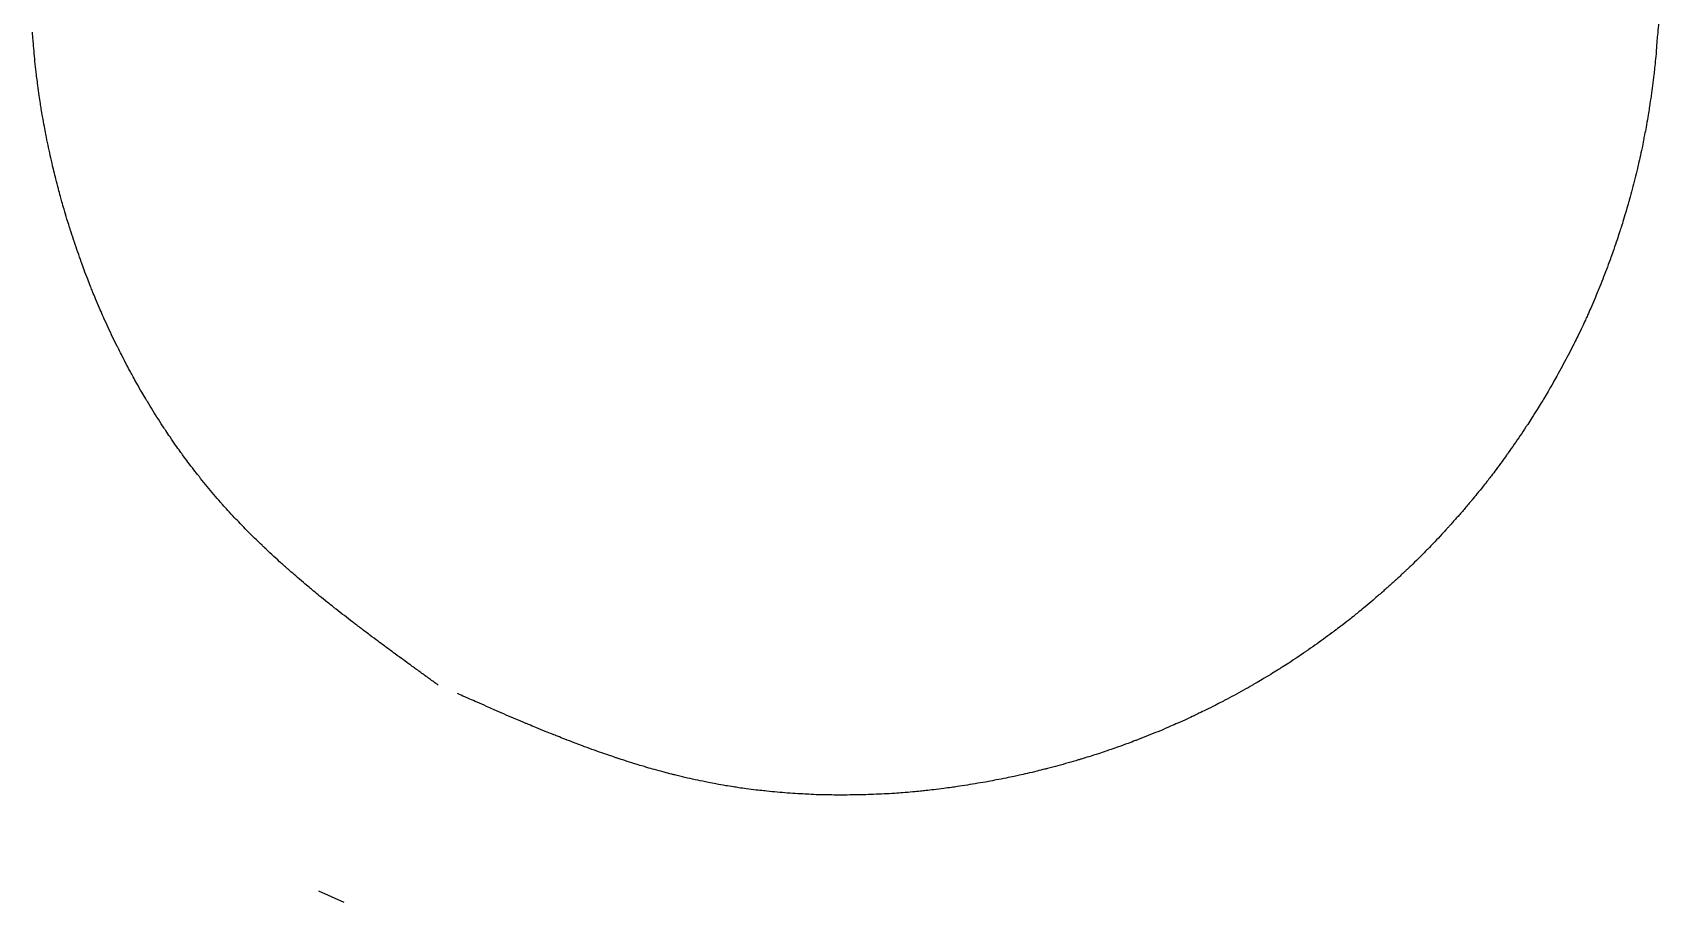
# Model space of a CAD drawing. Extents: x -49 to 228, y 26 to 250.
# Drawn here: x -42.534 to -39.545, y 153.179 to 154.778 of the extents above; entities that cross this region are included whole.
import ezdxf

# ---------------------------------------------------------------- set-up
doc = ezdxf.new("R2010")
doc.units = 0
doc.layers.add('Ebene_1', color=7, linetype='CONTINUOUS')

msp = doc.modelspace()

# ---------------------------------------------------------------- linework, layer by layer
at = {"layer": 'Ebene_1', "color": 1}
msp.add_line((-41.960379, 153.179011), (-42.007078, 153.199596), dxfattribs=at)
for points in [[(-39.544667, 154.796539), (-39.544932, 154.790295), (-39.545461, 154.784077), (-39.54599, 154.777833)], [(-42.532448, 154.764495), (-42.532977, 154.769258), (-42.533242, 154.774047), (-42.533506, 154.778809)], [(-42.531919, 154.758754), (-42.532099, 154.760606), (-42.532184, 154.762564), (-42.532448, 154.764495)], [(-39.547578, 154.763493), (-39.547842, 154.760159), (-39.548107, 154.756799), (-39.548372, 154.753438)], [(-39.54599, 154.777833), (-39.546519, 154.773044), (-39.547049, 154.768281), (-39.547578, 154.763493)], [(-42.530331, 154.739413), (-42.530861, 154.745869), (-42.53139, 154.752324), (-42.531919, 154.758754)], [(-42.528479, 154.720098), (-42.529273, 154.726528), (-42.529802, 154.732957), (-42.530331, 154.739413)], [(-39.549165, 154.739071), (-39.549694, 154.732854), (-39.550488, 154.726663), (-39.551017, 154.720445)], [(-39.548372, 154.753438), (-39.548636, 154.748649), (-39.548901, 154.743834), (-39.549165, 154.739071)], [(-42.526363, 154.70081), (-42.527156, 154.707239), (-42.52795, 154.713669), (-42.528479, 154.720098)], [(-39.552605, 154.706104), (-39.552803, 154.704252), (-39.552869, 154.702294), (-39.553134, 154.700363)], [(-39.551017, 154.720445), (-39.551547, 154.715682), (-39.552076, 154.710893), (-39.552605, 154.706104)], [(-42.525569, 154.695095), (-42.525799, 154.696947), (-42.526098, 154.698905), (-42.526363, 154.70081)], [(-42.523717, 154.680834), (-42.524246, 154.685597), (-42.52504, 154.690359), (-42.525569, 154.695095)], [(-42.521336, 154.662287), (-42.522129, 154.668452), (-42.522923, 154.674643), (-42.523717, 154.680834)], [(-39.555515, 154.681075), (-39.556309, 154.674645), (-39.557367, 154.668216), (-39.558188, 154.661787)], [(-39.553134, 154.700363), (-39.553928, 154.693934), (-39.554722, 154.687504), (-39.555515, 154.681075)], [(-42.518954, 154.648079), (-42.519748, 154.652815), (-42.520542, 154.657551), (-42.521336, 154.662287)], [(-42.517367, 154.63813), (-42.517896, 154.641438), (-42.518425, 154.644771), (-42.518954, 154.648079)], [(-39.561124, 154.642551), (-39.561389, 154.640699), (-39.561654, 154.638768), (-39.561918, 154.636863)], [(-39.558188, 154.661787), (-39.559246, 154.655357), (-39.56004, 154.648954), (-39.561124, 154.642551)], [(-42.514986, 154.623922), (-42.515779, 154.628658), (-42.516573, 154.633394), (-42.517367, 154.63813)], [(-42.511678, 154.605534), (-42.512737, 154.611672), (-42.51406, 154.617784), (-42.514986, 154.623922)], [(-39.564299, 154.622655), (-39.565358, 154.61649), (-39.566152, 154.610325), (-39.567395, 154.604187)], [(-39.561918, 154.636863), (-39.562712, 154.632127), (-39.563506, 154.627391), (-39.564299, 154.622655)], [(-42.508953, 154.591378), (-42.510011, 154.596088), (-42.510805, 154.600824), (-42.511678, 154.605534)], [(-42.507895, 154.585716), (-42.508159, 154.587568), (-42.508689, 154.5895), (-42.508953, 154.591378)], [(-42.503926, 154.566719), (-42.505249, 154.573043), (-42.506625, 154.579393), (-42.507895, 154.585716)], [(-39.570279, 154.590085), (-39.571073, 154.586804), (-39.571602, 154.583496), (-39.572131, 154.580189)], [(-39.567395, 154.604187), (-39.568189, 154.599477), (-39.569247, 154.594794), (-39.570279, 154.590085)], [(-42.499772, 154.547749), (-42.501095, 154.554072), (-42.502577, 154.560396), (-42.503926, 154.566719)], [(-39.574856, 154.566034), (-39.576179, 154.559922), (-39.577502, 154.553837), (-39.578904, 154.547751)], [(-39.572131, 154.580189), (-39.572925, 154.57548), (-39.573983, 154.570744), (-39.574856, 154.566034)], [(-42.495406, 154.528804), (-42.496994, 154.535102), (-42.49837, 154.541425), (-42.499772, 154.547749)], [(-42.494084, 154.523195), (-42.494613, 154.525047), (-42.494877, 154.526926), (-42.495406, 154.528804)], [(-42.490644, 154.509172), (-42.491702, 154.513855), (-42.493025, 154.518512), (-42.494084, 154.523195)], [(-39.583455, 154.528119), (-39.585043, 154.521796), (-39.586498, 154.515499), (-39.588085, 154.509228)], [(-39.582132, 154.533728), (-39.582662, 154.531876), (-39.582926, 154.529998), (-39.583455, 154.528119)], [(-39.578904, 154.547751), (-39.579963, 154.543068), (-39.581021, 154.538411), (-39.582132, 154.533728)], [(-42.486014, 154.490969), (-42.487601, 154.497002), (-42.489136, 154.503087), (-42.490644, 154.509172)], [(-39.588085, 154.509228), (-39.589673, 154.502931), (-39.591287, 154.49666), (-39.592954, 154.490416)], [(-42.482071, 154.477052), (-42.483394, 154.481682), (-42.484744, 154.486312), (-42.486014, 154.490969)], [(-42.479373, 154.467315), (-42.480166, 154.47057), (-42.481225, 154.473824), (-42.482071, 154.477052)], [(-42.475563, 154.453398), (-42.476886, 154.458028), (-42.478209, 154.462685), (-42.479373, 154.467315)], [(-39.599595, 154.466101), (-39.600918, 154.461471), (-39.602241, 154.456867), (-39.603537, 154.452263)], [(-39.598007, 154.471657), (-39.598537, 154.469805), (-39.599066, 154.467953), (-39.599595, 154.466101)], [(-39.592954, 154.490416), (-39.594541, 154.484172), (-39.596288, 154.477901), (-39.598007, 154.471657)], [(-42.470139, 154.435459), (-42.471991, 154.441439), (-42.473869, 154.447392), (-42.475563, 154.453398)], [(-42.465853, 154.421675), (-42.467175, 154.426252), (-42.46871, 154.430856), (-42.470139, 154.435459)], [(-39.608908, 154.434298), (-39.610231, 154.429721), (-39.611819, 154.42517), (-39.6133, 154.420593)], [(-39.603537, 154.452263), (-39.605389, 154.446257), (-39.60703, 154.440251), (-39.608908, 154.434298)], [(-42.464, 154.416171), (-42.46453, 154.418023), (-42.465059, 154.419849), (-42.465853, 154.421675)], [(-42.458074, 154.397624), (-42.46019, 154.403789), (-42.462043, 154.40998), (-42.464, 154.416171)], [(-39.616369, 154.411015), (-39.617692, 154.406437), (-39.619253, 154.40186), (-39.620762, 154.397309)], [(-39.6133, 154.420593), (-39.614359, 154.417391), (-39.615417, 154.414216), (-39.616369, 154.411015)], [(-42.45183, 154.379156), (-42.453946, 154.385294), (-42.456063, 154.391433), (-42.458074, 154.397624)], [(-42.445374, 154.360768), (-42.44749, 154.366879), (-42.449713, 154.373018), (-42.45183, 154.379156)], [(-39.626926, 154.379609), (-39.628514, 154.375084), (-39.630128, 154.37056), (-39.631715, 154.366035)], [(-39.620762, 154.397309), (-39.622614, 154.391383), (-39.624836, 154.385509), (-39.626926, 154.379609)], [(-42.443522, 154.355397), (-42.444051, 154.357249), (-42.444845, 154.358968), (-42.445374, 154.360768)], [(-42.438653, 154.342009), (-42.440241, 154.346454), (-42.441908, 154.350925), (-42.443522, 154.355397)], [(-39.633567, 154.360611), (-39.635684, 154.354605), (-39.637986, 154.348626), (-39.640261, 154.342646)], [(-39.631715, 154.366035), (-39.632244, 154.364183), (-39.633038, 154.362437), (-39.633567, 154.360611)], [(-42.432118, 154.324625), (-42.434499, 154.330393), (-42.436537, 154.336188), (-42.438653, 154.342009)], [(-42.4268, 154.311396), (-42.428652, 154.315815), (-42.430372, 154.320207), (-42.432118, 154.324625)], [(-39.647193, 154.324787), (-39.649575, 154.31886), (-39.651982, 154.312934), (-39.65439, 154.307007)], [(-39.640261, 154.342646), (-39.642643, 154.336667), (-39.644839, 154.330714), (-39.647193, 154.324787)], [(-42.423096, 154.302109), (-42.424419, 154.305205), (-42.425477, 154.308301), (-42.4268, 154.311396)], [(-42.417778, 154.288827), (-42.41963, 154.293246), (-42.421323, 154.297691), (-42.423096, 154.302109)], [(-42.410422, 154.271788), (-42.412804, 154.27745), (-42.415396, 154.283112), (-42.417778, 154.288827)], [(-39.661931, 154.288698), (-39.664312, 154.283036), (-39.66664, 154.277347), (-39.669127, 154.271738)], [(-39.656507, 154.301768), (-39.658359, 154.297403), (-39.660105, 154.293037), (-39.661931, 154.288698)], [(-39.65439, 154.307007), (-39.655184, 154.305155), (-39.655713, 154.303514), (-39.656507, 154.301768)], [(-42.404707, 154.258691), (-42.406559, 154.263057), (-42.408517, 154.267423), (-42.410422, 154.271788)], [(-42.402326, 154.253453), (-42.40312, 154.255305), (-42.403914, 154.256945), (-42.404707, 154.258691)], [(-39.675028, 154.2588), (-39.67635, 154.255784), (-39.677779, 154.252767), (-39.679102, 154.249751)], [(-39.669127, 154.271738), (-39.670979, 154.267399), (-39.673043, 154.263113), (-39.675028, 154.2588)], [(-42.394389, 154.235937), (-42.397087, 154.241758), (-42.399733, 154.247579), (-42.402326, 154.253453)], [(-42.386186, 154.218501), (-42.388965, 154.224295), (-42.39169, 154.23009), (-42.394389, 154.235937)], [(-39.68487, 154.236866), (-39.687516, 154.231283), (-39.690241, 154.225806), (-39.692993, 154.220303)], [(-39.679102, 154.249751), (-39.680954, 154.245438), (-39.682886, 154.241126), (-39.68487, 154.236866)], [(-42.37772, 154.201144), (-42.380604, 154.206912), (-42.383408, 154.21268), (-42.386186, 154.218501)], [(-42.375074, 154.196064), (-42.375868, 154.197652), (-42.376661, 154.199451), (-42.37772, 154.201144)], [(-42.368645, 154.183364), (-42.370761, 154.187598), (-42.372931, 154.191831), (-42.375074, 154.196064)], [(-39.701962, 154.202523), (-39.704846, 154.196808), (-39.70773, 154.191093), (-39.710693, 154.185431)], [(-39.699316, 154.207603), (-39.70011, 154.206015), (-39.700904, 154.204216), (-39.701962, 154.202523)], [(-39.692993, 154.220303), (-39.695109, 154.21607), (-39.6972, 154.211836), (-39.699316, 154.207603)], [(-42.360231, 154.166881), (-42.363115, 154.172331), (-42.365866, 154.177861), (-42.368645, 154.183364)], [(-42.353405, 154.154393), (-42.355786, 154.158547), (-42.358008, 154.1627), (-42.360231, 154.166881)], [(-39.719663, 154.168471), (-39.722679, 154.162835), (-39.725722, 154.157226), (-39.728817, 154.151617)], [(-39.710693, 154.185431), (-39.71363, 154.179742), (-39.71662, 154.174107), (-39.719663, 154.168471)], [(-42.348642, 154.145635), (-42.35023, 154.148545), (-42.351817, 154.151482), (-42.353405, 154.154393)], [(-42.341816, 154.133147), (-42.344197, 154.137274), (-42.346367, 154.141454), (-42.348642, 154.145635)], [(-39.731569, 154.146643), (-39.73395, 154.142515), (-39.736173, 154.138388), (-39.738501, 154.13426)], [(-39.728817, 154.151617), (-39.729611, 154.15003), (-39.730669, 154.14831), (-39.731569, 154.146643)], [(-42.332503, 154.117113), (-42.335651, 154.122431), (-42.3388, 154.127749), (-42.341816, 154.133147)], [(-42.325279, 154.104836), (-42.327661, 154.108911), (-42.330095, 154.113012), (-42.332503, 154.117113)], [(-42.322369, 154.099941), (-42.323427, 154.101529), (-42.324221, 154.103196), (-42.325279, 154.104836)], [(-39.754932, 154.106109), (-39.756519, 154.103278), (-39.758371, 154.100447), (-39.760065, 154.097616)], [(-39.747656, 154.118253), (-39.750037, 154.114179), (-39.752498, 154.11013), (-39.754932, 154.106109)], [(-39.738501, 154.13426), (-39.741517, 154.128916), (-39.744534, 154.123545), (-39.747656, 154.118253)], [(-42.312368, 154.083537), (-42.315754, 154.088961), (-42.319088, 154.094438), (-42.322369, 154.099941)], [(-42.302128, 154.067292), (-42.305568, 154.072689), (-42.309008, 154.078087), (-42.312368, 154.083537)], [(-39.767499, 154.085471), (-39.770754, 154.080233), (-39.774088, 154.075073), (-39.777421, 154.069887)], [(-39.760065, 154.097616), (-39.762446, 154.093568), (-39.764986, 154.089493), (-39.767499, 154.085471)], [(-42.29173, 154.051205), (-42.295249, 154.05655), (-42.298689, 154.061921), (-42.302128, 154.067292)], [(-42.288608, 154.046495), (-42.289666, 154.048083), (-42.290725, 154.049644), (-42.29173, 154.051205)], [(-42.28075, 154.034748), (-42.283396, 154.038664), (-42.286015, 154.04258), (-42.288608, 154.046495)], [(-39.788216, 154.053192), (-39.791709, 154.047848), (-39.795228, 154.042529), (-39.7988, 154.037238)], [(-39.785121, 154.057955), (-39.786179, 154.056367), (-39.787237, 154.05478), (-39.788216, 154.053192)], [(-39.777421, 154.069887), (-39.780067, 154.065919), (-39.782554, 154.061923), (-39.785121, 154.057955)], [(-42.270405, 154.019561), (-42.27395, 154.024562), (-42.277337, 154.029642), (-42.28075, 154.034748)], [(-42.262123, 154.008157), (-42.264901, 154.011941), (-42.26768, 154.015724), (-42.270405, 154.019561)], [(-39.809648, 154.021416), (-39.813299, 154.016177), (-39.817003, 154.010965), (-39.820707, 154.005779)], [(-39.7988, 154.037238), (-39.802372, 154.03192), (-39.805996, 154.026654), (-39.809648, 154.021416)], [(-42.256303, 154.00014), (-42.258155, 154.002813), (-42.260165, 154.005485), (-42.262123, 154.008157)], [(-42.247968, 153.988684), (-42.250799, 153.992468), (-42.253551, 153.996304), (-42.256303, 154.00014)], [(-42.23675, 153.974158), (-42.240533, 153.978974), (-42.244317, 153.983789), (-42.247968, 153.988684)], [(-39.832269, 153.989639), (-39.835868, 153.984639), (-39.839493, 153.979664), (-39.843197, 153.974743)], [(-39.823988, 154.001149), (-39.82674, 153.997312), (-39.829491, 153.993476), (-39.832269, 153.989639)], [(-39.820707, 154.005779), (-39.821765, 154.004191), (-39.822824, 154.002683), (-39.823988, 154.001149)], [(-42.228045, 153.963072), (-42.230955, 153.96675), (-42.233866, 153.970454), (-42.23675, 153.974158)], [(-42.224526, 153.958654), (-42.225584, 153.960241), (-42.226907, 153.961591), (-42.228045, 153.963072)], [(-42.21254, 153.943837), (-42.216589, 153.948758), (-42.220584, 153.953706), (-42.224526, 153.958654)], [(-39.857934, 153.955667), (-39.860818, 153.95191), (-39.863728, 153.948153), (-39.866665, 153.944422)], [(-39.851849, 153.963525), (-39.853965, 153.960879), (-39.855897, 153.958286), (-39.857934, 153.955667)], [(-39.843197, 153.974743), (-39.846054, 153.97096), (-39.848938, 153.967255), (-39.851849, 153.963525)], [(-42.200317, 153.929206), (-42.204444, 153.934048), (-42.208519, 153.938916), (-42.21254, 153.943837)], [(-42.187802, 153.914786), (-42.192035, 153.919548), (-42.196189, 153.924364), (-42.200317, 153.929206)], [(-39.878333, 153.930055), (-39.881323, 153.926404), (-39.884339, 153.922753), (-39.887329, 153.919101)], [(-39.866665, 153.944422), (-39.870502, 153.93958), (-39.874418, 153.934818), (-39.878333, 153.930055)], [(-42.184018, 153.910526), (-42.185341, 153.911849), (-42.186664, 153.913357), (-42.187802, 153.914786)], [(-42.174493, 153.899916), (-42.177668, 153.903435), (-42.18087, 153.906981), (-42.184018, 153.910526)], [(-42.161979, 153.886211), (-42.166238, 153.890709), (-42.170366, 153.895313), (-42.174493, 153.899916)], [(-39.903522, 153.899893), (-39.907755, 153.894971), (-39.912015, 153.890103), (-39.916328, 153.885235)], [(-39.890928, 153.914736), (-39.895082, 153.909761), (-39.899288, 153.904814), (-39.903522, 153.899893)], [(-39.887329, 153.919101), (-39.888652, 153.917514), (-39.88971, 153.916191), (-39.890928, 153.914736)], [(-42.152004, 153.875945), (-42.155338, 153.879358), (-42.158698, 153.882745), (-42.161979, 153.886211)], [(-42.145072, 153.868775), (-42.147453, 153.871156), (-42.149675, 153.873564), (-42.152004, 153.875945)], [(-42.135203, 153.858509), (-42.138536, 153.861896), (-42.141791, 153.865335), (-42.145072, 153.868775)], [(-39.933208, 153.866449), (-39.936462, 153.862904), (-39.939717, 153.859385), (-39.942945, 153.855839)], [(-39.929319, 153.870709), (-39.930641, 153.869386), (-39.931964, 153.867878), (-39.933208, 153.866449)], [(-39.916328, 153.885235), (-39.920614, 153.880366), (-39.924953, 153.875524), (-39.929319, 153.870709)], [(-42.121894, 153.845544), (-42.126366, 153.849831), (-42.130837, 153.85409), (-42.135203, 153.858509)], [(-42.111628, 153.835675), (-42.115068, 153.838956), (-42.118481, 153.842264), (-42.121894, 153.845544)], [(-42.107501, 153.831733), (-42.108824, 153.833056), (-42.110253, 153.834379), (-42.111628, 153.835675)], [(-39.955698, 153.842134), (-39.959005, 153.838668), (-39.962365, 153.835255), (-39.965699, 153.831815)], [(-39.942945, 153.855839), (-39.947178, 153.851262), (-39.951385, 153.846658), (-39.955698, 153.842134)], [(-42.093504, 153.81853), (-42.098214, 153.822896), (-42.102871, 153.827315), (-42.107501, 153.831733)], [(-42.079296, 153.805513), (-42.084059, 153.809826), (-42.088795, 153.814165), (-42.093504, 153.81853)], [(-39.982923, 153.814273), (-39.987342, 153.809855), (-39.991866, 153.805542), (-39.996364, 153.801229)], [(-39.972763, 153.824592), (-39.976123, 153.821153), (-39.97951, 153.817686), (-39.982923, 153.814273)], [(-39.965699, 153.831815), (-39.96808, 153.829434), (-39.970408, 153.827), (-39.972763, 153.824592)], [(-42.064876, 153.792681), (-42.069718, 153.79694), (-42.074507, 153.8012), (-42.079296, 153.805513)], [(-42.060564, 153.788897), (-42.061887, 153.79022), (-42.063448, 153.791543), (-42.064876, 153.792681)], [(-42.049742, 153.779478), (-42.053341, 153.7826), (-42.056965, 153.785749), (-42.060564, 153.788897)], [(-42.035614, 153.767281), (-42.04035, 153.771302), (-42.045059, 153.775377), (-42.049742, 153.779478)], [(-40.010943, 153.787286), (-40.015652, 153.782814), (-40.020388, 153.778396), (-40.025151, 153.774004)], [(-40.006762, 153.791255), (-40.008085, 153.789932), (-40.00954, 153.788609), (-40.010943, 153.787286)], [(-39.996364, 153.801229), (-39.99983, 153.797896), (-40.003296, 153.794588), (-40.006762, 153.791255)], [(-42.024554, 153.758047), (-42.028258, 153.761116), (-42.031936, 153.764159), (-42.035614, 153.767281)], [(-42.016802, 153.751617), (-42.019448, 153.753734), (-42.021961, 153.755904), (-42.024554, 153.758047)], [(-42.005742, 153.742436), (-42.009446, 153.745453), (-42.013124, 153.748548), (-42.016802, 153.751617)], [(-40.054096, 153.748075), (-40.055684, 153.746752), (-40.057006, 153.745429), (-40.058462, 153.744291)], [(-40.039544, 153.760933), (-40.044359, 153.756621), (-40.049201, 153.752308), (-40.054096, 153.748075)], [(-40.025151, 153.774004), (-40.029913, 153.769612), (-40.034729, 153.765246), (-40.039544, 153.760933)], [(-41.99119, 153.730768), (-41.996058, 153.734631), (-42.000927, 153.738494), (-42.005742, 153.742436)], [(-41.979972, 153.721852), (-41.983702, 153.724815), (-41.987433, 153.727805), (-41.99119, 153.730768)], [(-41.975474, 153.718306), (-41.977061, 153.719365), (-41.978464, 153.720688), (-41.979972, 153.721852)], [(-41.960234, 153.706321), (-41.965314, 153.710289), (-41.970394, 153.714311), (-41.975474, 153.718306)], [(-40.08365, 153.722701), (-40.087354, 153.719632), (-40.091111, 153.716642), (-40.094868, 153.713652)], [(-40.069389, 153.734845), (-40.074125, 153.730771), (-40.078835, 153.72667), (-40.08365, 153.722701)], [(-40.058462, 153.744291), (-40.062113, 153.741143), (-40.065764, 153.737994), (-40.069389, 153.734845)], [(-41.944914, 153.694441), (-41.950047, 153.698383), (-41.955127, 153.702352), (-41.960234, 153.706321)], [(-41.929463, 153.68264), (-41.934649, 153.686556), (-41.939781, 153.690472), (-41.944914, 153.694441)], [(-40.128735, 153.686876), (-40.132571, 153.683966), (-40.136381, 153.681082), (-40.140218, 153.678198)], [(-40.113892, 153.698254), (-40.118787, 153.694391), (-40.123761, 153.690634), (-40.128735, 153.686876)], [(-40.1027, 153.707302), (-40.106431, 153.70426), (-40.110135, 153.701217), (-40.113892, 153.698254)], [(-40.094868, 153.713652), (-40.097514, 153.711536), (-40.100107, 153.709445), (-40.1027, 153.707302)], [(-41.924833, 153.679148), (-41.92642, 153.680206), (-41.927928, 153.681529), (-41.929463, 153.68264)], [(-41.91327, 153.67047), (-41.917133, 153.67338), (-41.92097, 153.676264), (-41.924833, 153.679148)], [(-41.898268, 153.659198), (-41.903269, 153.662929), (-41.90827, 153.666713), (-41.91327, 153.67047)], [(-41.88668, 153.650599), (-41.890543, 153.653457), (-41.894432, 153.656314), (-41.898268, 153.659198)], [(-40.160459, 153.663196), (-40.165697, 153.659386), (-40.170963, 153.655603), (-40.176281, 153.651872)], [(-40.144822, 153.674759), (-40.150008, 153.670869), (-40.15522, 153.667006), (-40.160459, 153.663196)], [(-40.140218, 153.678198), (-40.141805, 153.67714), (-40.143287, 153.675817), (-40.144822, 153.674759)], [(-41.87853, 153.644593), (-41.881256, 153.64671), (-41.883954, 153.648615), (-41.88668, 153.650599)], [(-41.866862, 153.635994), (-41.870752, 153.638852), (-41.874641, 153.641709), (-41.87853, 153.644593)], [(-41.851728, 153.624908), (-41.856782, 153.628586), (-41.861835, 153.63229), (-41.866862, 153.635994)], [(-40.208851, 153.629488), (-40.21401, 153.625996), (-40.219143, 153.622477), (-40.224408, 153.619117)], [(-40.196971, 153.637532), (-40.200913, 153.634833), (-40.204909, 153.632161), (-40.208851, 153.629488)], [(-40.192235, 153.640786), (-40.193823, 153.639728), (-40.195384, 153.638669), (-40.196971, 153.637532)], [(-40.176281, 153.651872), (-40.181572, 153.648141), (-40.18689, 153.644437), (-40.192235, 153.640786)], [(-41.84006, 153.616415), (-41.843949, 153.619246), (-41.847839, 153.622077), (-41.851728, 153.624908)], [(-41.835403, 153.613029), (-41.836991, 153.614087), (-41.838525, 153.61541), (-41.84006, 153.616415)], [(-41.819581, 153.601572), (-41.824846, 153.605382), (-41.830138, 153.609192), (-41.835403, 153.613029)], [(-41.803786, 153.590116), (-41.809051, 153.593926), (-41.814316, 153.597762), (-41.819581, 153.601572)], [(-40.25727, 153.5984), (-40.262561, 153.595119), (-40.267932, 153.59197), (-40.27333, 153.588822)], [(-40.245205, 153.606073), (-40.249226, 153.603427), (-40.253222, 153.600913), (-40.25727, 153.5984)], [(-40.236685, 153.611444), (-40.239543, 153.609592), (-40.242374, 153.607872), (-40.245205, 153.606073)], [(-40.224408, 153.619117), (-40.228483, 153.616471), (-40.232584, 153.613984), (-40.236685, 153.611444)], [(-41.787884, 153.578659), (-41.793176, 153.582469), (-41.798494, 153.586279), (-41.803786, 153.590116)], [(-40.307646, 153.56911), (-40.313282, 153.565962), (-40.318944, 153.56284), (-40.324633, 153.559771)], [(-40.290792, 153.578688), (-40.296401, 153.57546), (-40.302011, 153.572285), (-40.307646, 153.56911)], [(-40.285792, 153.581572), (-40.287379, 153.580514), (-40.289125, 153.57972), (-40.290792, 153.578688)], [(-40.27333, 153.588822), (-40.277484, 153.586441), (-40.281611, 153.583954), (-40.285792, 153.581572)], [(-41.73891, 153.557162), (-41.743328, 153.559014), (-41.74772, 153.561104), (-41.752139, 153.563062)], [(-41.729649, 153.553034), (-41.732745, 153.554357), (-41.735814, 153.555786), (-41.73891, 153.557162)], [(-41.716447, 153.547134), (-41.720839, 153.548986), (-41.725231, 153.551076), (-41.729649, 153.553034)], [(-41.699222, 153.539541), (-41.704964, 153.542186), (-41.710732, 153.544568), (-41.716447, 153.547134)], [(-41.685993, 153.533746), (-41.690412, 153.535598), (-41.694804, 153.537609), (-41.699222, 153.539541)], [(-40.359637, 153.541382), (-40.365167, 153.538525), (-40.370723, 153.535667), (-40.376332, 153.532942)], [(-40.346858, 153.547997), (-40.351117, 153.54588), (-40.355377, 153.543578), (-40.359637, 153.541382)], [(-40.341751, 153.550669), (-40.343339, 153.549875), (-40.345164, 153.548817), (-40.346858, 153.547997)], [(-40.324633, 153.559771), (-40.330321, 153.556701), (-40.336036, 153.553685), (-40.341751, 153.550669)], [(-41.680701, 153.531365), (-41.682554, 153.532159), (-41.68422, 153.532952), (-41.685993, 153.533746)], [(-41.662789, 153.523639), (-41.668769, 153.526285), (-41.674748, 153.528772), (-41.680701, 153.531365)], [(-41.644824, 153.51594), (-41.650804, 153.518586), (-41.65681, 153.521073), (-41.662789, 153.523639)], [(-41.626832, 153.50832), (-41.632838, 153.510966), (-41.638844, 153.5134), (-41.644824, 153.51594)], [(-41.621541, 153.506203), (-41.623393, 153.506997), (-41.62506, 153.507791), (-41.626832, 153.50832)], [(-40.428481, 153.508653), (-40.432847, 153.506801), (-40.437239, 153.50479), (-40.441631, 153.502885)], [(-40.411363, 153.5163), (-40.417025, 153.513654), (-40.422766, 153.511167), (-40.428481, 153.508653)], [(-40.398451, 153.522438), (-40.402764, 153.520321), (-40.40705, 153.51831), (-40.411363, 153.5163)], [(-40.389376, 153.526751), (-40.392419, 153.525428), (-40.395435, 153.523893), (-40.398451, 153.522438)], [(-40.376332, 153.532942), (-40.380645, 153.530825), (-40.38501, 153.528814), (-40.389376, 153.526751)], [(-41.608311, 153.500673), (-41.61273, 153.502525), (-41.617149, 153.504351), (-41.621541, 153.506203)], [(-41.591034, 153.493556), (-41.596829, 153.495937), (-41.60257, 153.498266), (-41.608311, 153.500673)], [(-41.577726, 153.488291), (-41.582171, 153.490143), (-41.586616, 153.491783), (-41.591034, 153.493556)], [(-41.568386, 153.484587), (-41.571481, 153.48591), (-41.574604, 153.486968), (-41.577726, 153.488291)], [(-41.555051, 153.479269), (-41.559496, 153.481121), (-41.563941, 153.482814), (-41.568386, 153.484587)], [(-41.537615, 153.472627), (-41.543436, 153.474744), (-41.549256, 153.476993), (-41.555051, 153.479269)], [(-40.500845, 153.478623), (-40.502697, 153.477829), (-40.504443, 153.4773), (-40.506243, 153.476506)], [(-40.482774, 153.485714), (-40.48878, 153.483333), (-40.494813, 153.480951), (-40.500845, 153.478623)], [(-40.464756, 153.493016), (-40.470762, 153.490635), (-40.476768, 153.488121), (-40.482774, 153.485714)], [(-40.44687, 153.500504), (-40.452797, 153.497858), (-40.458776, 153.495477), (-40.464756, 153.493016)], [(-40.441631, 153.502885), (-40.443483, 153.502091), (-40.445124, 153.501298), (-40.44687, 153.500504)], [(-41.524148, 153.467574), (-41.528645, 153.469161), (-41.533117, 153.470934), (-41.537615, 153.472627)], [(-41.51875, 153.465457), (-41.520602, 153.466251), (-41.522348, 153.46678), (-41.524148, 153.467574)], [(-41.500547, 153.458816), (-41.506632, 153.460933), (-41.512691, 153.463208), (-41.51875, 153.465457)], [(-41.48229, 153.452387), (-41.488376, 153.454504), (-41.494488, 153.456647), (-41.500547, 153.458816)], [(-41.463928, 153.446116), (-41.470067, 153.448233), (-41.476179, 153.45027), (-41.48229, 153.452387)], [(-40.574029, 153.452509), (-40.579955, 153.450656), (-40.585961, 153.448725), (-40.591941, 153.446873)], [(-40.560456, 153.457139), (-40.56498, 153.455551), (-40.569504, 153.45399), (-40.574029, 153.452509)], [(-40.550931, 153.460393), (-40.554106, 153.459335), (-40.557281, 153.458276), (-40.560456, 153.457139)], [(-40.537278, 153.465023), (-40.541803, 153.463436), (-40.54638, 153.461928), (-40.550931, 153.460393)], [(-40.519736, 153.471453), (-40.525557, 153.469336), (-40.531404, 153.467087), (-40.537278, 153.465023)], [(-40.506243, 153.476506), (-40.51074, 153.474919), (-40.515238, 153.473146), (-40.519736, 153.471453)], [(-41.458504, 153.444264), (-41.460356, 153.444793), (-41.462129, 153.445587), (-41.463928, 153.446116)], [(-41.444931, 153.439819), (-41.449456, 153.441407), (-41.45398, 153.442782), (-41.458504, 153.444264)], [(-41.427231, 153.434157), (-41.433157, 153.436009), (-41.439031, 153.437888), (-41.444931, 153.439819)], [(-41.413552, 153.430082), (-41.418129, 153.431405), (-41.42268, 153.432755), (-41.427231, 153.434157)], [(-41.403974, 153.427251), (-41.407149, 153.42831), (-41.41035, 153.429104), (-41.413552, 153.430082)], [(-41.390321, 153.42323), (-41.394872, 153.424553), (-41.399423, 153.425902), (-41.403974, 153.427251)], [(-41.372356, 153.418414), (-41.378362, 153.420002), (-41.384342, 153.421536), (-41.390321, 153.42323)], [(-41.358545, 153.414816), (-41.363149, 153.415874), (-41.367752, 153.417197), (-41.372356, 153.418414)], [(-40.687059, 153.42052), (-40.693144, 153.418933), (-40.699203, 153.417504), (-40.705315, 153.416102)], [(-40.673062, 153.424039), (-40.677719, 153.422981), (-40.682376, 153.421658), (-40.687059, 153.42052)], [(-40.66748, 153.425362), (-40.669332, 153.424833), (-40.67121, 153.424304), (-40.673062, 153.424039)], [(-40.648641, 153.430363), (-40.654912, 153.428775), (-40.661183, 153.426976), (-40.66748, 153.425362)], [(-40.629856, 153.435602), (-40.6361, 153.43375), (-40.642371, 153.432056), (-40.648641, 153.430363)], [(-40.611176, 153.441052), (-40.617394, 153.4392), (-40.623612, 153.437374), (-40.629856, 153.435602)], [(-40.605699, 153.44264), (-40.607551, 153.44211), (-40.609351, 153.441581), (-40.611176, 153.441052)], [(-40.591941, 153.446873), (-40.596518, 153.44555), (-40.601096, 153.444042), (-40.605699, 153.44264)], [(-41.353015, 153.413493), (-41.354867, 153.414022), (-41.356693, 153.414551), (-41.358545, 153.414816)], [(-41.334309, 153.408942), (-41.340553, 153.41053), (-41.346797, 153.411932), (-41.353015, 153.413493)], [(-41.315524, 153.404682), (-41.321794, 153.406005), (-41.328065, 153.407461), (-41.334309, 153.408942)], [(-41.296685, 153.40074), (-41.302982, 153.402063), (-41.309253, 153.403386), (-41.315524, 153.404682)], [(-41.291129, 153.399682), (-41.292981, 153.399946), (-41.294833, 153.400476), (-41.296685, 153.40074)], [(-41.277238, 153.39701), (-41.281869, 153.397803), (-41.286499, 153.398862), (-41.291129, 153.399682)], [(-41.259247, 153.393729), (-41.265253, 153.394787), (-41.271232, 153.395845), (-41.277238, 153.39701)], [(-41.24525, 153.391612), (-41.249933, 153.392406), (-41.25459, 153.392935), (-41.259247, 153.393729)], [(-41.235461, 153.390025), (-41.238715, 153.390554), (-41.241996, 153.391083), (-41.24525, 153.391612)], [(-41.221517, 153.387908), (-41.226174, 153.388437), (-41.23083, 153.389231), (-41.235461, 153.390025)], [(-41.20334, 153.385791), (-41.209399, 153.386585), (-41.215485, 153.387114), (-41.221517, 153.387908)], [(-40.858562, 153.388638), (-40.8647, 153.387844), (-40.870838, 153.387051), (-40.877003, 153.386257)], [(-40.844433, 153.39049), (-40.849143, 153.389961), (-40.853852, 153.389167), (-40.858562, 153.388638)], [(-40.838797, 153.391284), (-40.840649, 153.391019), (-40.842554, 153.390755), (-40.844433, 153.39049)], [(-40.819774, 153.394115), (-40.826097, 153.393057), (-40.832447, 153.392263), (-40.838797, 153.391284)], [(-40.800777, 153.397184), (-40.8071, 153.396126), (-40.813424, 153.395068), (-40.819774, 153.394115)], [(-40.781753, 153.400491), (-40.788077, 153.399433), (-40.794427, 153.398375), (-40.800777, 153.397184)], [(-40.776065, 153.40155), (-40.777917, 153.401285), (-40.779848, 153.400756), (-40.781753, 153.400491)], [(-40.761856, 153.404222), (-40.766593, 153.403428), (-40.771329, 153.40237), (-40.776065, 153.40155)], [(-40.743468, 153.407794), (-40.74958, 153.406471), (-40.755718, 153.405413), (-40.761856, 153.404222)], [(-40.729313, 153.41089), (-40.734022, 153.409831), (-40.738732, 153.408773), (-40.743468, 153.407794)], [(-40.719417, 153.413006), (-40.722725, 153.412213), (-40.726005, 153.411683), (-40.729313, 153.41089)], [(-40.705315, 153.416102), (-40.709998, 153.415044), (-40.714708, 153.413985), (-40.719417, 153.413006)], [(-41.189291, 153.384204), (-41.193974, 153.384733), (-41.198657, 153.385262), (-41.20334, 153.385791)], [(-41.183655, 153.383675), (-41.185507, 153.383873), (-41.187412, 153.384204), (-41.189291, 153.384204)], [(-41.164658, 153.381822), (-41.171008, 153.382352), (-41.177332, 153.382881), (-41.183655, 153.383675)], [(-41.145661, 153.380235), (-41.151985, 153.380764), (-41.158335, 153.381293), (-41.164658, 153.381822)], [(-41.126638, 153.378912), (-41.132988, 153.379177), (-41.139311, 153.379706), (-41.145661, 153.380235)], [(-41.120949, 153.378647), (-41.122801, 153.378751), (-41.124733, 153.378862), (-41.126638, 153.378912)], [(-41.106741, 153.377854), (-41.111477, 153.378094), (-41.116213, 153.378383), (-41.120949, 153.378647)], [(-41.088246, 153.37706), (-41.094411, 153.377224), (-41.100576, 153.377589), (-41.106741, 153.377854)], [(-41.074012, 153.376827), (-41.078748, 153.376893), (-41.083484, 153.376933), (-41.088246, 153.37706)], [(-41.064037, 153.376647), (-41.067371, 153.376724), (-41.070678, 153.376782), (-41.074012, 153.376827)], [(-41.049776, 153.376383), (-41.054512, 153.376414), (-41.059275, 153.376557), (-41.064037, 153.376647)], [(-41.031308, 153.376605), (-41.037446, 153.376486), (-41.043611, 153.37634), (-41.049776, 153.376383)], [(-41.017074, 153.376869), (-41.02181, 153.376772), (-41.026546, 153.376695), (-41.031308, 153.376605)], [(-41.011385, 153.376996), (-41.013237, 153.376949), (-41.015195, 153.376907), (-41.017074, 153.376869)], [(-40.992123, 153.377526), (-40.998526, 153.377282), (-41.004956, 153.376996), (-41.011385, 153.376996)], [(-40.972915, 153.378319), (-40.979318, 153.378055), (-40.98572, 153.37779), (-40.992123, 153.377526)], [(-40.953812, 153.379378), (-40.960188, 153.378849), (-40.966538, 153.378584), (-40.972915, 153.378319)], [(-40.948123, 153.379642), (-40.949975, 153.37951), (-40.951907, 153.37938), (-40.953812, 153.379378)], [(-40.933889, 153.380701), (-40.938625, 153.380436), (-40.943387, 153.379907), (-40.948123, 153.379642)], [(-40.915368, 153.382288), (-40.921533, 153.381759), (-40.927697, 153.38123), (-40.933889, 153.380701)], [(-40.901186, 153.383611), (-40.905922, 153.383082), (-40.910632, 153.382553), (-40.915368, 153.382288)], [(-40.891238, 153.384669), (-40.894545, 153.384405), (-40.897879, 153.383876), (-40.901186, 153.383611)], [(-40.877003, 153.386257), (-40.881739, 153.385728), (-40.886502, 153.385199), (-40.891238, 153.384669)]]:
    msp.add_open_spline(points, degree=3, dxfattribs=at)

doc.saveas('drawing.dxf')
